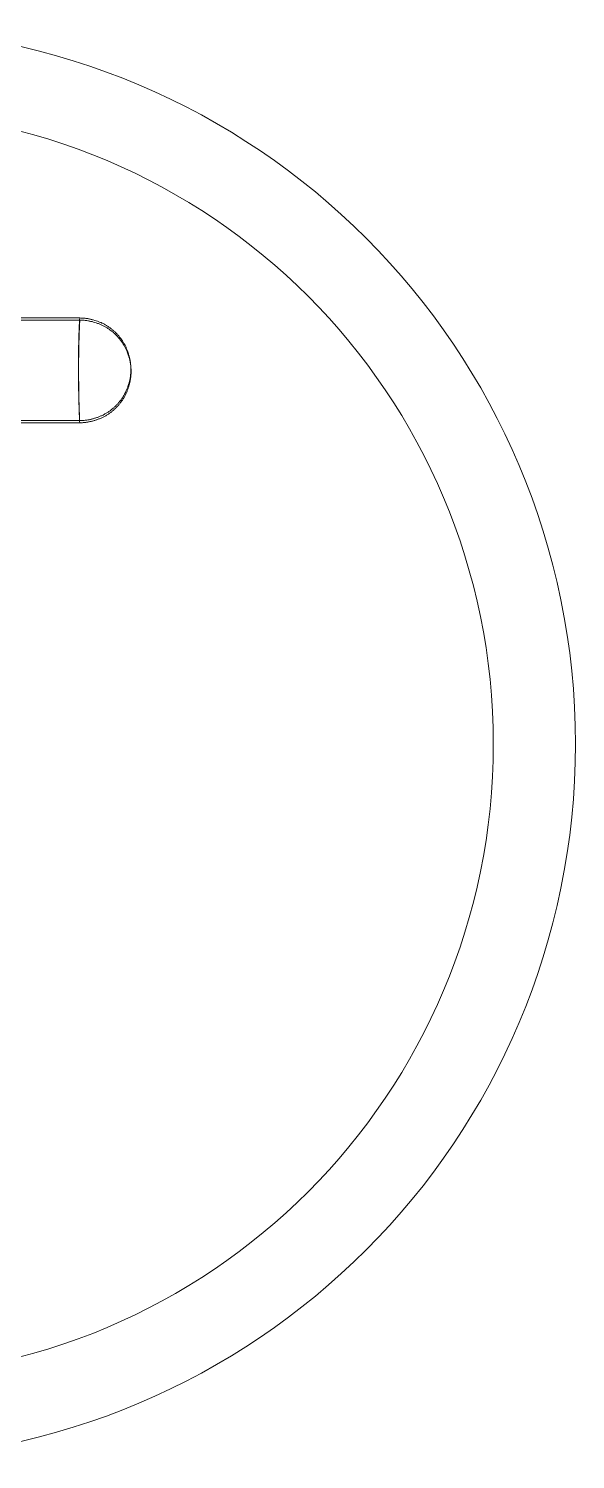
# Model space of a CAD drawing. Header units: millimetres. Extents: x -8699 to 14519, y -2727 to 7848.
# Drawn here: x 1426.38 to 1434.38, y 1713.9 to 1734.8 of the extents above; entities that cross this region are included whole.
import ezdxf

# ---------------------------------------------------------------- set-up
doc = ezdxf.new("R2010")
doc.units = ezdxf.units.MM
doc.layers.add('레이어 1', color=7, linetype='Continuous')

msp = doc.modelspace()

# ---------------------------------------------------------------- linework, layer by layer
at = {"layer": '레이어 1', "lineweight": 9}
msp.add_open_spline([(1434.381, 1724.346), (1434.381, 1730.118), (1429.701, 1734.796), (1423.93, 1734.796), (1418.16, 1734.796), (1413.481, 1730.118), (1413.481, 1724.346), (1413.481, 1718.575), (1418.16, 1713.896), (1423.93, 1713.896), (1429.701, 1713.896), (1434.381, 1718.575), (1434.381, 1724.346)], degree=3, knots=[0, 0, 0, 0, 1, 1, 1, 2, 2, 2, 3, 3, 3, 4, 4, 4, 4], dxfattribs=at)
at = {"layer": '레이어 1', "lineweight": 18}
for points, knots in [([(1433.18, 1724.346), (1433.18, 1729.455), (1429.039, 1733.596), (1423.93, 1733.596), (1418.822, 1733.596), (1414.681, 1729.455), (1414.681, 1724.346), (1414.681, 1719.238), (1418.822, 1715.096), (1423.93, 1715.096), (1429.039, 1715.096), (1433.18, 1719.238), (1433.18, 1724.346)], [0, 0, 0, 0, 1, 1, 1, 2, 2, 2, 3, 3, 3, 4, 4, 4, 4]), ([(1433.18, 1724.346), (1433.18, 1729.455), (1429.039, 1733.596), (1423.93, 1733.596), (1418.822, 1733.596), (1414.681, 1729.455), (1414.681, 1724.346), (1414.681, 1719.238), (1418.822, 1715.096), (1423.93, 1715.096), (1429.039, 1715.096), (1433.18, 1719.238), (1433.18, 1724.346)], [0, 0, 0, 0, 1, 1, 1, 2, 2, 2, 3, 3, 3, 4, 4, 4, 4]), ([(1426.698, 1730.57), (1426.626, 1730.571), (1426.553, 1730.571), (1426.481, 1730.571), (1426.409, 1730.571), (1426.337, 1730.571), (1426.265, 1730.571)], [2, 2, 2, 2, 3, 3, 3, 4, 4, 4, 4]), ([(1427.549, 1730.443), (1427.543, 1730.447), (1427.537, 1730.451), (1427.53, 1730.455), (1427.524, 1730.459), (1427.519, 1730.463), (1427.511, 1730.466)], [89, 89, 89, 89, 90, 90, 90, 91, 91, 91, 91]), ([(1427.603, 1730.403), (1427.597, 1730.408), (1427.592, 1730.413), (1427.585, 1730.417), (1427.579, 1730.421), (1427.574, 1730.426), (1427.567, 1730.429)], [86, 86, 86, 86, 87, 87, 87, 88, 88, 88, 88]), ([(1427.67, 1730.341), (1427.665, 1730.347), (1427.659, 1730.352), (1427.654, 1730.358), (1427.648, 1730.363), (1427.643, 1730.369), (1427.637, 1730.374), (1427.632, 1730.378), (1427.625, 1730.384), (1427.621, 1730.389)], [82, 82, 82, 82, 83, 83, 83, 84, 84, 84, 85, 85, 85, 85]), ([(1427.115, 1730.14), (1427.115, 1730.122), (1427.114, 1730.103), (1427.114, 1730.084), (1427.114, 1730.065), (1427.114, 1730.046), (1427.114, 1730.027), (1427.114, 1730.007), (1427.113, 1729.988), (1427.113, 1729.968), (1427.113, 1729.948), (1427.113, 1729.929), (1427.113, 1729.909)], [10, 10, 10, 10, 11, 11, 11, 12, 12, 12, 13, 13, 13, 14, 14, 14, 14]), ([(1427.117, 1730.109), (1427.117, 1730.091), (1427.116, 1730.072), (1427.116, 1730.053), (1427.116, 1730.034), (1427.116, 1730.015), (1427.116, 1729.996), (1427.116, 1729.976), (1427.115, 1729.956), (1427.115, 1729.937), (1427.115, 1729.917), (1427.115, 1729.897), (1427.115, 1729.877)], [10, 10, 10, 10, 11, 11, 11, 12, 12, 12, 13, 13, 13, 14, 14, 14, 14]), ([(1427.862, 1729.977), (1427.861, 1729.984), (1427.859, 1729.991), (1427.858, 1729.997), (1427.856, 1730.004), (1427.854, 1730.011), (1427.853, 1730.018)], [63, 63, 63, 63, 64, 64, 64, 65, 65, 65, 65]), ([(1427.865, 1729.945), (1427.863, 1729.953), (1427.861, 1729.959), (1427.86, 1729.966), (1427.858, 1729.973), (1427.856, 1729.98), (1427.855, 1729.987)], [63, 63, 63, 63, 64, 64, 64, 65, 65, 65, 65]), ([(1427.113, 1729.787), (1427.113, 1729.767), (1427.113, 1729.747), (1427.113, 1729.727), (1427.113, 1729.707), (1427.113, 1729.686), (1427.114, 1729.666)], [16, 16, 16, 16, 17, 17, 17, 18, 18, 18, 18]), ([(1427.115, 1729.756), (1427.115, 1729.736), (1427.115, 1729.716), (1427.115, 1729.695), (1427.115, 1729.675), (1427.115, 1729.655), (1427.116, 1729.635)], [16, 16, 16, 16, 17, 17, 17, 18, 18, 18, 18]), ([(1427.876, 1729.691), (1427.876, 1729.697), (1427.877, 1729.704), (1427.878, 1729.71), (1427.878, 1729.717), (1427.879, 1729.723), (1427.88, 1729.73)], [50, 50, 50, 50, 51, 51, 51, 52, 52, 52, 52]), ([(1427.88, 1729.781), (1427.88, 1729.787), (1427.88, 1729.794), (1427.88, 1729.8), (1427.88, 1729.807), (1427.88, 1729.812), (1427.88, 1729.82), (1427.88, 1729.827), (1427.88, 1729.832), (1427.88, 1729.839), (1427.88, 1729.845), (1427.88, 1729.851), (1427.88, 1729.858)], [53, 53, 53, 53, 54, 54, 54, 55, 55, 55, 56, 56, 56, 57, 57, 57, 57]), ([(1427.882, 1729.75), (1427.882, 1729.756), (1427.882, 1729.763), (1427.882, 1729.768), (1427.882, 1729.776), (1427.882, 1729.781), (1427.882, 1729.788), (1427.882, 1729.795), (1427.882, 1729.801), (1427.882, 1729.808), (1427.882, 1729.814), (1427.882, 1729.82), (1427.882, 1729.827)], [53, 53, 53, 53, 54, 54, 54, 55, 55, 55, 56, 56, 56, 57, 57, 57, 57]), ([(1427.808, 1729.499), (1427.811, 1729.505), (1427.814, 1729.512), (1427.817, 1729.519), (1427.82, 1729.525), (1427.823, 1729.532), (1427.826, 1729.539)], [39, 39, 39, 39, 40, 40, 40, 41, 41, 41, 41]), ([(1427.858, 1729.642), (1427.859, 1729.649), (1427.861, 1729.655), (1427.862, 1729.662), (1427.864, 1729.669), (1427.866, 1729.675), (1427.867, 1729.682)], [46, 46, 46, 46, 47, 47, 47, 48, 48, 48, 48])]:
    msp.add_open_spline(points, degree=3, knots=knots, dxfattribs=at)
for points in [[(1426.483, 1730.539), (1426.411, 1730.54), (1426.339, 1730.54), (1426.267, 1730.54)], [(1426.7, 1730.539), (1426.628, 1730.539), (1426.555, 1730.539), (1426.483, 1730.539)], [(1426.914, 1730.57), (1426.914, 1730.57), (1426.698, 1730.57), (1426.698, 1730.57)], [(1426.916, 1730.539), (1426.916, 1730.539), (1426.7, 1730.539), (1426.7, 1730.539)], [(1427.131, 1730.57), (1427.131, 1730.57), (1426.914, 1730.57), (1426.914, 1730.57)], [(1427.133, 1730.539), (1427.133, 1730.539), (1426.916, 1730.539), (1426.916, 1730.539)], [(1427.129, 1730.539), (1427.128, 1730.528), (1427.127, 1730.517), (1427.127, 1730.505)], [(1427.131, 1730.57), (1427.131, 1730.57), (1427.129, 1730.539), (1427.129, 1730.539)], [(1427.176, 1730.568), (1427.161, 1730.569), (1427.146, 1730.569), (1427.131, 1730.57)], [(1427.133, 1730.539), (1427.133, 1730.539), (1427.131, 1730.508), (1427.131, 1730.508)], [(1427.178, 1730.537), (1427.163, 1730.538), (1427.148, 1730.538), (1427.133, 1730.539)], [(1427.21, 1730.565), (1427.198, 1730.567), (1427.187, 1730.567), (1427.176, 1730.568)], [(1427.211, 1730.534), (1427.2, 1730.535), (1427.189, 1730.536), (1427.178, 1730.537)], [(1427.231, 1730.562), (1427.224, 1730.564), (1427.216, 1730.565), (1427.21, 1730.565)], [(1427.233, 1730.531), (1427.227, 1730.532), (1427.218, 1730.533), (1427.211, 1730.534)], [(1427.249, 1730.56), (1427.249, 1730.56), (1427.231, 1730.562), (1427.231, 1730.562)], [(1427.251, 1730.528), (1427.251, 1730.528), (1427.233, 1730.531), (1427.233, 1730.531)], [(1427.269, 1730.556), (1427.262, 1730.557), (1427.255, 1730.558), (1427.249, 1730.56)], [(1427.271, 1730.525), (1427.264, 1730.526), (1427.258, 1730.527), (1427.251, 1730.528)], [(1427.289, 1730.551), (1427.283, 1730.553), (1427.275, 1730.554), (1427.269, 1730.556)], [(1427.291, 1730.52), (1427.284, 1730.522), (1427.278, 1730.523), (1427.271, 1730.525)], [(1427.31, 1730.547), (1427.302, 1730.547), (1427.296, 1730.55), (1427.289, 1730.551)], [(1427.329, 1730.541), (1427.323, 1730.543), (1427.316, 1730.545), (1427.31, 1730.547)], [(1427.351, 1730.535), (1427.351, 1730.535), (1427.329, 1730.541), (1427.329, 1730.541)], [(1427.371, 1730.529), (1427.371, 1730.529), (1427.351, 1730.535), (1427.351, 1730.535)], [(1427.391, 1730.522), (1427.391, 1730.522), (1427.371, 1730.529), (1427.371, 1730.529)], [(1427.413, 1730.514), (1427.405, 1730.517), (1427.399, 1730.519), (1427.391, 1730.522)], [(1427.12, 1730.343), (1427.12, 1730.328), (1427.12, 1730.312), (1427.119, 1730.297)], [(1427.122, 1730.388), (1427.122, 1730.373), (1427.121, 1730.359), (1427.12, 1730.343)], [(1427.124, 1730.43), (1427.123, 1730.416), (1427.123, 1730.402), (1427.122, 1730.388)], [(1427.124, 1730.357), (1427.124, 1730.342), (1427.123, 1730.327), (1427.122, 1730.312)], [(1427.125, 1730.469), (1427.125, 1730.456), (1427.124, 1730.443), (1427.124, 1730.43)], [(1427.126, 1730.399), (1427.125, 1730.384), (1427.125, 1730.371), (1427.124, 1730.357)], [(1427.127, 1730.505), (1427.127, 1730.494), (1427.126, 1730.481), (1427.125, 1730.469)], [(1427.127, 1730.438), (1427.127, 1730.425), (1427.126, 1730.412), (1427.126, 1730.399)], [(1427.129, 1730.474), (1427.129, 1730.463), (1427.128, 1730.45), (1427.127, 1730.438)], [(1427.131, 1730.508), (1427.13, 1730.497), (1427.129, 1730.486), (1427.129, 1730.474)], [(1427.312, 1730.516), (1427.304, 1730.517), (1427.298, 1730.519), (1427.291, 1730.52)], [(1427.331, 1730.51), (1427.325, 1730.512), (1427.318, 1730.514), (1427.312, 1730.516)], [(1427.353, 1730.504), (1427.353, 1730.504), (1427.331, 1730.51), (1427.331, 1730.51)], [(1427.373, 1730.498), (1427.373, 1730.498), (1427.353, 1730.504), (1427.353, 1730.504)], [(1427.393, 1730.49), (1427.393, 1730.49), (1427.373, 1730.498), (1427.373, 1730.498)], [(1427.415, 1730.483), (1427.407, 1730.486), (1427.401, 1730.488), (1427.393, 1730.49)], [(1427.433, 1730.505), (1427.426, 1730.509), (1427.419, 1730.511), (1427.413, 1730.514)], [(1427.435, 1730.474), (1427.428, 1730.477), (1427.421, 1730.48), (1427.415, 1730.483)], [(1427.453, 1730.496), (1427.446, 1730.5), (1427.439, 1730.503), (1427.433, 1730.505)], [(1427.455, 1730.465), (1427.448, 1730.469), (1427.441, 1730.472), (1427.435, 1730.474)], [(1427.473, 1730.487), (1427.466, 1730.49), (1427.46, 1730.494), (1427.453, 1730.496)], [(1427.475, 1730.456), (1427.468, 1730.459), (1427.461, 1730.463), (1427.455, 1730.465)], [(1427.492, 1730.477), (1427.486, 1730.48), (1427.479, 1730.484), (1427.473, 1730.487)], [(1427.494, 1730.446), (1427.488, 1730.449), (1427.481, 1730.453), (1427.475, 1730.456)], [(1427.511, 1730.466), (1427.505, 1730.47), (1427.499, 1730.474), (1427.492, 1730.477)], [(1427.513, 1730.435), (1427.507, 1730.439), (1427.501, 1730.443), (1427.494, 1730.446)], [(1427.532, 1730.424), (1427.526, 1730.428), (1427.52, 1730.432), (1427.513, 1730.435)], [(1427.551, 1730.412), (1427.545, 1730.415), (1427.539, 1730.42), (1427.532, 1730.424)], [(1427.567, 1730.429), (1427.562, 1730.434), (1427.555, 1730.438), (1427.549, 1730.443)], [(1427.569, 1730.399), (1427.563, 1730.403), (1427.557, 1730.407), (1427.551, 1730.412)], [(1427.588, 1730.386), (1427.581, 1730.39), (1427.576, 1730.395), (1427.569, 1730.399)], [(1427.605, 1730.372), (1427.599, 1730.377), (1427.594, 1730.382), (1427.588, 1730.386)], [(1427.621, 1730.389), (1427.614, 1730.394), (1427.608, 1730.399), (1427.603, 1730.403)], [(1427.623, 1730.357), (1427.616, 1730.363), (1427.61, 1730.368), (1427.605, 1730.372)], [(1427.639, 1730.342), (1427.634, 1730.347), (1427.628, 1730.353), (1427.623, 1730.357)], [(1427.656, 1730.326), (1427.65, 1730.332), (1427.645, 1730.337), (1427.639, 1730.342)], [(1427.672, 1730.311), (1427.667, 1730.316), (1427.661, 1730.321), (1427.656, 1730.326)], [(1427.685, 1730.325), (1427.681, 1730.33), (1427.676, 1730.336), (1427.67, 1730.341)], [(1427.701, 1730.308), (1427.696, 1730.314), (1427.691, 1730.319), (1427.685, 1730.325)], [(1427.116, 1730.195), (1427.116, 1730.177), (1427.116, 1730.158), (1427.115, 1730.14)], [(1427.118, 1730.246), (1427.117, 1730.229), (1427.117, 1730.212), (1427.116, 1730.195)], [(1427.118, 1730.163), (1427.118, 1730.145), (1427.118, 1730.127), (1427.117, 1730.109)], [(1427.119, 1730.297), (1427.119, 1730.297), (1427.118, 1730.246), (1427.118, 1730.246)], [(1427.12, 1730.215), (1427.119, 1730.198), (1427.119, 1730.18), (1427.118, 1730.163)], [(1427.121, 1730.265), (1427.121, 1730.265), (1427.12, 1730.215), (1427.12, 1730.215)], [(1427.122, 1730.312), (1427.122, 1730.296), (1427.122, 1730.281), (1427.121, 1730.265)], [(1427.687, 1730.294), (1427.683, 1730.299), (1427.678, 1730.305), (1427.672, 1730.311)], [(1427.703, 1730.277), (1427.698, 1730.282), (1427.693, 1730.288), (1427.687, 1730.294)], [(1427.715, 1730.29), (1427.711, 1730.297), (1427.706, 1730.302), (1427.701, 1730.308)], [(1427.717, 1730.259), (1427.712, 1730.266), (1427.708, 1730.271), (1427.703, 1730.277)], [(1427.729, 1730.273), (1427.725, 1730.279), (1427.72, 1730.285), (1427.715, 1730.29)], [(1427.731, 1730.242), (1427.727, 1730.248), (1427.722, 1730.253), (1427.717, 1730.259)], [(1427.742, 1730.255), (1427.738, 1730.261), (1427.734, 1730.268), (1427.729, 1730.273)], [(1427.744, 1730.224), (1427.74, 1730.23), (1427.736, 1730.236), (1427.731, 1730.242)], [(1427.755, 1730.237), (1427.755, 1730.237), (1427.742, 1730.255), (1427.742, 1730.255)], [(1427.756, 1730.206), (1427.756, 1730.206), (1427.744, 1730.224), (1427.744, 1730.224)], [(1427.767, 1730.218), (1427.763, 1730.225), (1427.758, 1730.23), (1427.755, 1730.237)], [(1427.769, 1730.187), (1427.765, 1730.193), (1427.761, 1730.199), (1427.756, 1730.206)], [(1427.778, 1730.199), (1427.778, 1730.199), (1427.767, 1730.218), (1427.767, 1730.218)], [(1427.78, 1730.168), (1427.78, 1730.168), (1427.769, 1730.187), (1427.769, 1730.187)], [(1427.789, 1730.18), (1427.789, 1730.18), (1427.778, 1730.199), (1427.778, 1730.199)], [(1427.791, 1730.149), (1427.787, 1730.155), (1427.784, 1730.162), (1427.78, 1730.168)], [(1427.799, 1730.161), (1427.796, 1730.167), (1427.792, 1730.174), (1427.789, 1730.18)], [(1427.8, 1730.129), (1427.798, 1730.136), (1427.794, 1730.143), (1427.791, 1730.149)], [(1427.809, 1730.141), (1427.805, 1730.148), (1427.802, 1730.154), (1427.799, 1730.161)], [(1427.811, 1730.11), (1427.807, 1730.116), (1427.804, 1730.123), (1427.8, 1730.129)], [(1427.817, 1730.121), (1427.814, 1730.127), (1427.812, 1730.135), (1427.809, 1730.141)], [(1427.819, 1730.089), (1427.816, 1730.096), (1427.814, 1730.103), (1427.811, 1730.11)], [(1427.826, 1730.1), (1427.823, 1730.106), (1427.82, 1730.114), (1427.817, 1730.121)], [(1427.113, 1729.909), (1427.113, 1729.909), (1427.113, 1729.848), (1427.113, 1729.848)], [(1427.827, 1730.069), (1427.825, 1730.076), (1427.822, 1730.083), (1427.819, 1730.089)], [(1427.833, 1730.079), (1427.833, 1730.079), (1427.826, 1730.1), (1427.826, 1730.1)], [(1427.835, 1730.048), (1427.832, 1730.055), (1427.83, 1730.062), (1427.827, 1730.069)], [(1427.84, 1730.059), (1427.84, 1730.059), (1427.833, 1730.079), (1427.833, 1730.079)], [(1427.842, 1730.027), (1427.842, 1730.027), (1427.835, 1730.048), (1427.835, 1730.048)], [(1427.847, 1730.038), (1427.845, 1730.046), (1427.842, 1730.052), (1427.84, 1730.059)], [(1427.849, 1730.007), (1427.847, 1730.014), (1427.845, 1730.021), (1427.842, 1730.027)], [(1427.853, 1730.018), (1427.851, 1730.024), (1427.849, 1730.032), (1427.847, 1730.038)], [(1427.855, 1729.987), (1427.853, 1729.993), (1427.851, 1730.001), (1427.849, 1730.007)], [(1427.867, 1729.958), (1427.866, 1729.964), (1427.864, 1729.971), (1427.862, 1729.977)], [(1427.869, 1729.926), (1427.868, 1729.933), (1427.866, 1729.939), (1427.865, 1729.945)], [(1427.871, 1729.937), (1427.87, 1729.944), (1427.868, 1729.951), (1427.867, 1729.958)], [(1427.873, 1729.906), (1427.871, 1729.913), (1427.87, 1729.919), (1427.869, 1729.926)], [(1427.874, 1729.917), (1427.872, 1729.924), (1427.872, 1729.93), (1427.871, 1729.937)], [(1427.876, 1729.886), (1427.874, 1729.893), (1427.874, 1729.899), (1427.873, 1729.906)], [(1427.876, 1729.898), (1427.875, 1729.904), (1427.874, 1729.911), (1427.874, 1729.917)], [(1427.878, 1729.878), (1427.878, 1729.878), (1427.876, 1729.898), (1427.876, 1729.898)], [(1427.113, 1729.848), (1427.113, 1729.848), (1427.113, 1729.787), (1427.113, 1729.787)], [(1427.115, 1729.877), (1427.115, 1729.877), (1427.115, 1729.817), (1427.115, 1729.817)], [(1427.115, 1729.817), (1427.115, 1729.817), (1427.115, 1729.756), (1427.115, 1729.756)], [(1427.867, 1729.682), (1427.868, 1729.689), (1427.87, 1729.695), (1427.871, 1729.702)], [(1427.871, 1729.702), (1427.872, 1729.709), (1427.872, 1729.715), (1427.874, 1729.723)], [(1427.873, 1729.671), (1427.874, 1729.677), (1427.874, 1729.684), (1427.876, 1729.691)], [(1427.874, 1729.723), (1427.874, 1729.728), (1427.875, 1729.735), (1427.876, 1729.742)], [(1427.878, 1729.866), (1427.877, 1729.872), (1427.876, 1729.88), (1427.876, 1729.886)], [(1427.876, 1729.742), (1427.876, 1729.748), (1427.877, 1729.754), (1427.878, 1729.761)], [(1427.88, 1729.858), (1427.879, 1729.864), (1427.878, 1729.871), (1427.878, 1729.878)], [(1427.88, 1729.847), (1427.88, 1729.847), (1427.878, 1729.866), (1427.878, 1729.866)], [(1427.878, 1729.761), (1427.878, 1729.768), (1427.879, 1729.774), (1427.88, 1729.781)], [(1427.882, 1729.827), (1427.881, 1729.833), (1427.88, 1729.84), (1427.88, 1729.847)], [(1427.88, 1729.73), (1427.88, 1729.737), (1427.881, 1729.743), (1427.882, 1729.75)], [(1427.114, 1729.666), (1427.114, 1729.646), (1427.114, 1729.627), (1427.114, 1729.607)], [(1427.114, 1729.607), (1427.114, 1729.587), (1427.114, 1729.568), (1427.115, 1729.549)], [(1427.115, 1729.549), (1427.115, 1729.529), (1427.115, 1729.51), (1427.116, 1729.491)], [(1427.116, 1729.635), (1427.116, 1729.615), (1427.116, 1729.595), (1427.116, 1729.575)], [(1427.116, 1729.575), (1427.116, 1729.556), (1427.116, 1729.537), (1427.117, 1729.518)], [(1427.116, 1729.491), (1427.116, 1729.473), (1427.116, 1729.454), (1427.117, 1729.435)], [(1427.117, 1729.518), (1427.117, 1729.498), (1427.117, 1729.479), (1427.118, 1729.46)], [(1427.788, 1729.459), (1427.788, 1729.459), (1427.799, 1729.479), (1427.799, 1729.479)], [(1427.799, 1729.479), (1427.802, 1729.485), (1427.805, 1729.492), (1427.808, 1729.499)], [(1427.81, 1729.467), (1427.814, 1729.473), (1427.816, 1729.481), (1427.819, 1729.487)], [(1427.819, 1729.487), (1427.822, 1729.494), (1427.825, 1729.501), (1427.827, 1729.508)], [(1427.826, 1729.539), (1427.828, 1729.546), (1427.83, 1729.553), (1427.833, 1729.561)], [(1427.827, 1729.508), (1427.83, 1729.515), (1427.832, 1729.522), (1427.835, 1729.529)], [(1427.833, 1729.561), (1427.836, 1729.567), (1427.838, 1729.574), (1427.84, 1729.581)], [(1427.835, 1729.529), (1427.838, 1729.535), (1427.84, 1729.542), (1427.842, 1729.549)], [(1427.84, 1729.581), (1427.84, 1729.581), (1427.846, 1729.601), (1427.846, 1729.601)], [(1427.842, 1729.549), (1427.842, 1729.549), (1427.848, 1729.57), (1427.848, 1729.57)], [(1427.846, 1729.601), (1427.848, 1729.607), (1427.851, 1729.614), (1427.853, 1729.621)], [(1427.848, 1729.57), (1427.85, 1729.576), (1427.853, 1729.583), (1427.855, 1729.591)], [(1427.853, 1729.621), (1427.854, 1729.628), (1427.856, 1729.636), (1427.858, 1729.642)], [(1427.855, 1729.591), (1427.856, 1729.597), (1427.858, 1729.604), (1427.86, 1729.611)], [(1427.86, 1729.611), (1427.861, 1729.617), (1427.863, 1729.624), (1427.865, 1729.631)], [(1427.865, 1729.631), (1427.866, 1729.637), (1427.868, 1729.644), (1427.869, 1729.651)], [(1427.869, 1729.651), (1427.87, 1729.657), (1427.871, 1729.664), (1427.873, 1729.671)], [(1427.117, 1729.435), (1427.118, 1729.417), (1427.118, 1729.399), (1427.118, 1729.38)], [(1427.118, 1729.46), (1427.118, 1729.442), (1427.118, 1729.423), (1427.119, 1729.404)], [(1427.118, 1729.38), (1427.119, 1729.364), (1427.119, 1729.346), (1427.12, 1729.33)], [(1427.119, 1729.404), (1427.12, 1729.386), (1427.12, 1729.368), (1427.12, 1729.349)], [(1427.12, 1729.349), (1427.121, 1729.333), (1427.121, 1729.315), (1427.122, 1729.298)], [(1427.12, 1729.33), (1427.12, 1729.315), (1427.12, 1729.3), (1427.121, 1729.285)], [(1427.121, 1729.285), (1427.122, 1729.268), (1427.122, 1729.251), (1427.123, 1729.233)], [(1427.122, 1729.298), (1427.122, 1729.283), (1427.122, 1729.269), (1427.123, 1729.254)], [(1427.636, 1729.265), (1427.642, 1729.271), (1427.648, 1729.276), (1427.653, 1729.282)], [(1427.653, 1729.282), (1427.659, 1729.286), (1427.665, 1729.292), (1427.669, 1729.298)], [(1427.669, 1729.298), (1427.675, 1729.303), (1427.681, 1729.308), (1427.685, 1729.314)], [(1427.671, 1729.267), (1427.677, 1729.272), (1427.682, 1729.277), (1427.687, 1729.283)], [(1427.685, 1729.314), (1427.69, 1729.319), (1427.696, 1729.326), (1427.7, 1729.331)], [(1427.687, 1729.283), (1427.692, 1729.288), (1427.697, 1729.294), (1427.702, 1729.3)], [(1427.7, 1729.331), (1427.705, 1729.337), (1427.71, 1729.342), (1427.714, 1729.348)], [(1427.702, 1729.3), (1427.707, 1729.306), (1427.712, 1729.311), (1427.716, 1729.317)], [(1427.714, 1729.348), (1427.719, 1729.355), (1427.725, 1729.36), (1427.728, 1729.366)], [(1427.716, 1729.317), (1427.721, 1729.323), (1427.726, 1729.329), (1427.73, 1729.335)], [(1427.728, 1729.366), (1427.733, 1729.371), (1427.738, 1729.378), (1427.741, 1729.384)], [(1427.73, 1729.335), (1427.735, 1729.34), (1427.74, 1729.347), (1427.743, 1729.353)], [(1427.741, 1729.384), (1427.746, 1729.39), (1427.75, 1729.396), (1427.755, 1729.402)], [(1427.743, 1729.353), (1427.748, 1729.359), (1427.752, 1729.365), (1427.756, 1729.371)], [(1427.755, 1729.402), (1427.758, 1729.408), (1427.763, 1729.415), (1427.767, 1729.421)], [(1427.756, 1729.371), (1427.761, 1729.377), (1427.765, 1729.384), (1427.769, 1729.39)], [(1427.767, 1729.421), (1427.767, 1729.421), (1427.778, 1729.439), (1427.778, 1729.439)], [(1427.769, 1729.39), (1427.769, 1729.39), (1427.78, 1729.408), (1427.78, 1729.408)], [(1427.778, 1729.439), (1427.782, 1729.446), (1427.785, 1729.452), (1427.788, 1729.459)], [(1427.78, 1729.408), (1427.784, 1729.415), (1427.787, 1729.421), (1427.79, 1729.428)], [(1427.79, 1729.428), (1427.79, 1729.428), (1427.8, 1729.447), (1427.8, 1729.447)], [(1427.8, 1729.447), (1427.804, 1729.454), (1427.807, 1729.46), (1427.81, 1729.467)], [(1426.264, 1729.071), (1426.264, 1729.071), (1426.638, 1729.071), (1426.638, 1729.071)], [(1426.638, 1729.071), (1426.802, 1729.07), (1426.966, 1729.07), (1427.13, 1729.07)], [(1427.123, 1729.254), (1427.124, 1729.237), (1427.124, 1729.22), (1427.125, 1729.202)], [(1427.123, 1729.233), (1427.124, 1729.209), (1427.125, 1729.185), (1427.125, 1729.16)], [(1427.125, 1729.202), (1427.126, 1729.178), (1427.127, 1729.154), (1427.127, 1729.129)], [(1427.125, 1729.16), (1427.127, 1729.131), (1427.128, 1729.1), (1427.129, 1729.07)], [(1427.127, 1729.129), (1427.129, 1729.099), (1427.13, 1729.069), (1427.131, 1729.039)], [(1427.13, 1729.07), (1427.13, 1729.07), (1427.149, 1729.07), (1427.149, 1729.07)], [(1427.149, 1729.07), (1427.149, 1729.07), (1427.169, 1729.071), (1427.169, 1729.071)], [(1427.169, 1729.071), (1427.176, 1729.071), (1427.182, 1729.072), (1427.189, 1729.073)], [(1427.189, 1729.073), (1427.196, 1729.073), (1427.201, 1729.073), (1427.209, 1729.075)], [(1427.209, 1729.075), (1427.214, 1729.076), (1427.221, 1729.077), (1427.227, 1729.078)], [(1427.227, 1729.078), (1427.234, 1729.078), (1427.241, 1729.079), (1427.248, 1729.08)], [(1427.248, 1729.08), (1427.255, 1729.081), (1427.261, 1729.082), (1427.268, 1729.084)], [(1427.268, 1729.084), (1427.274, 1729.085), (1427.281, 1729.087), (1427.287, 1729.088)], [(1427.287, 1729.088), (1427.295, 1729.09), (1427.301, 1729.091), (1427.308, 1729.092)], [(1427.289, 1729.057), (1427.297, 1729.059), (1427.303, 1729.06), (1427.31, 1729.061)], [(1427.308, 1729.092), (1427.315, 1729.095), (1427.322, 1729.096), (1427.328, 1729.098)], [(1427.31, 1729.061), (1427.317, 1729.064), (1427.324, 1729.065), (1427.331, 1729.067)], [(1427.328, 1729.098), (1427.335, 1729.1), (1427.342, 1729.102), (1427.348, 1729.105)], [(1427.331, 1729.067), (1427.337, 1729.069), (1427.344, 1729.071), (1427.351, 1729.073)], [(1427.348, 1729.105), (1427.356, 1729.107), (1427.362, 1729.109), (1427.369, 1729.111)], [(1427.351, 1729.073), (1427.358, 1729.075), (1427.364, 1729.077), (1427.371, 1729.08)], [(1427.369, 1729.111), (1427.376, 1729.113), (1427.383, 1729.116), (1427.39, 1729.118)], [(1427.371, 1729.08), (1427.378, 1729.082), (1427.385, 1729.084), (1427.392, 1729.087)], [(1427.39, 1729.118), (1427.397, 1729.121), (1427.404, 1729.122), (1427.411, 1729.125)], [(1427.392, 1729.087), (1427.399, 1729.09), (1427.406, 1729.091), (1427.413, 1729.094)], [(1427.411, 1729.125), (1427.417, 1729.128), (1427.425, 1729.131), (1427.431, 1729.134)], [(1427.413, 1729.094), (1427.419, 1729.097), (1427.427, 1729.1), (1427.433, 1729.103)], [(1427.431, 1729.134), (1427.438, 1729.136), (1427.446, 1729.14), (1427.451, 1729.142)], [(1427.433, 1729.103), (1427.44, 1729.106), (1427.447, 1729.108), (1427.453, 1729.111)], [(1427.451, 1729.142), (1427.459, 1729.146), (1427.465, 1729.149), (1427.472, 1729.152)], [(1427.453, 1729.111), (1427.461, 1729.114), (1427.467, 1729.118), (1427.474, 1729.121)], [(1427.472, 1729.152), (1427.478, 1729.155), (1427.485, 1729.159), (1427.491, 1729.162)], [(1427.474, 1729.121), (1427.48, 1729.124), (1427.487, 1729.128), (1427.493, 1729.131)], [(1427.491, 1729.162), (1427.498, 1729.166), (1427.504, 1729.169), (1427.51, 1729.173)], [(1427.493, 1729.131), (1427.5, 1729.134), (1427.506, 1729.138), (1427.512, 1729.142)], [(1427.51, 1729.173), (1427.517, 1729.177), (1427.523, 1729.18), (1427.53, 1729.184)], [(1427.512, 1729.142), (1427.519, 1729.145), (1427.525, 1729.15), (1427.532, 1729.153)], [(1427.53, 1729.184), (1427.535, 1729.188), (1427.542, 1729.193), (1427.548, 1729.196)], [(1427.532, 1729.153), (1427.537, 1729.157), (1427.544, 1729.161), (1427.55, 1729.165)], [(1427.548, 1729.196), (1427.554, 1729.2), (1427.561, 1729.204), (1427.566, 1729.209)], [(1427.55, 1729.165), (1427.556, 1729.169), (1427.563, 1729.173), (1427.568, 1729.178)], [(1427.566, 1729.209), (1427.572, 1729.213), (1427.579, 1729.217), (1427.584, 1729.222)], [(1427.568, 1729.178), (1427.574, 1729.182), (1427.58, 1729.186), (1427.586, 1729.191)], [(1427.584, 1729.222), (1427.591, 1729.226), (1427.596, 1729.231), (1427.602, 1729.236)], [(1427.586, 1729.191), (1427.592, 1729.195), (1427.598, 1729.2), (1427.604, 1729.205)], [(1427.602, 1729.236), (1427.608, 1729.24), (1427.613, 1729.245), (1427.62, 1729.251)], [(1427.604, 1729.205), (1427.61, 1729.209), (1427.615, 1729.214), (1427.621, 1729.219)], [(1427.62, 1729.251), (1427.625, 1729.255), (1427.631, 1729.26), (1427.636, 1729.265)], [(1427.621, 1729.219), (1427.627, 1729.224), (1427.633, 1729.229), (1427.639, 1729.234)], [(1427.639, 1729.234), (1427.644, 1729.239), (1427.65, 1729.245), (1427.655, 1729.25)], [(1427.655, 1729.25), (1427.661, 1729.255), (1427.666, 1729.261), (1427.671, 1729.267)], [(1426.265, 1729.039), (1426.39, 1729.039), (1426.515, 1729.039), (1426.64, 1729.039)], [(1426.64, 1729.039), (1426.804, 1729.039), (1426.968, 1729.039), (1427.132, 1729.039)], [(1427.132, 1729.039), (1427.132, 1729.039), (1427.151, 1729.039), (1427.151, 1729.039)], [(1427.151, 1729.039), (1427.151, 1729.039), (1427.171, 1729.04), (1427.171, 1729.04)], [(1427.171, 1729.04), (1427.178, 1729.04), (1427.184, 1729.041), (1427.191, 1729.041)], [(1427.191, 1729.041), (1427.197, 1729.042), (1427.203, 1729.042), (1427.21, 1729.044)], [(1427.21, 1729.044), (1427.216, 1729.044), (1427.223, 1729.046), (1427.229, 1729.046)], [(1427.229, 1729.046), (1427.236, 1729.047), (1427.243, 1729.048), (1427.25, 1729.049)], [(1427.25, 1729.049), (1427.256, 1729.05), (1427.263, 1729.051), (1427.27, 1729.053)], [(1427.27, 1729.053), (1427.276, 1729.054), (1427.283, 1729.056), (1427.289, 1729.057)]]:
    msp.add_open_spline(points, degree=3, dxfattribs=at)

doc.saveas('drawing.dxf')
